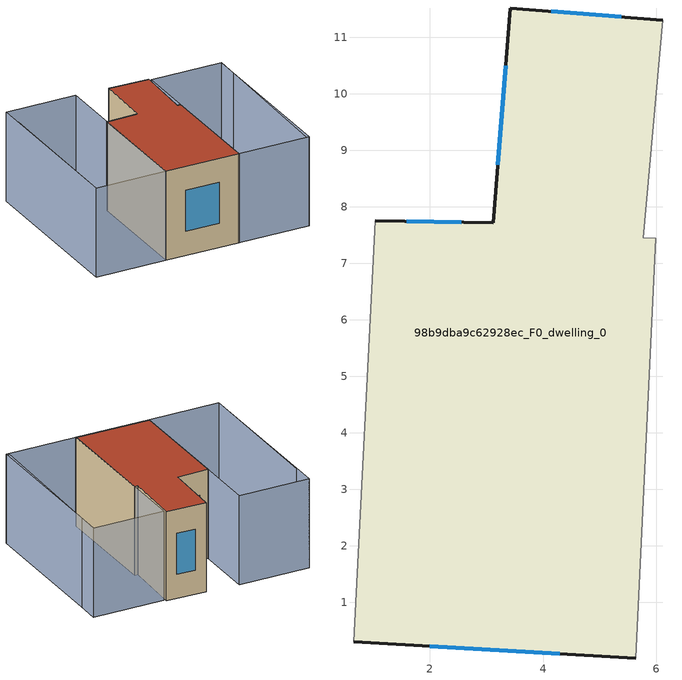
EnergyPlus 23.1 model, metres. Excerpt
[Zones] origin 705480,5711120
98b9dba9c62928ec_F0_dwelling_0
 floor ground (EU_floor_Construction): 5.64,0.01 5.99,7.45 5.78,7.45 6.11,11.3 3.42,11.52 3.12,7.72 1.03,7.76 0.66,0.3 z0
 wall outside (EU_wall_Construction): 5.64,0.01 0.66,0.3 / 1.03,7.76 3.12,7.72 3.42,11.52 6.11,11.3 z0:6
 wall adiabatic (EU_wall_Construction): 0.66,0.3 1.03,7.76 / 6.11,11.3 5.78,7.45 5.99,7.45 5.64,0.01 z0:6
 window (EU_Window_Construction): 4.3,0.09 2,0.23 / 1.59,7.75 2.56,7.73 / 3.2,8.74 3.34,10.49 / 4.15,11.46 5.39,11.36 z1.62:4.38
 roof outside (EU_roof_Construction): 6.11,11.3 5.78,7.45 5.99,7.45 5.64,0.01 0.66,0.3 1.03,7.76 3.12,7.72 3.42,11.52 z6
shading: 10.22,-0.2 10.98,10.88 / -3.55,10.44 -4.09,0.53 / 10.95,10.9 10.39,-0.23 / 10.39,-0.23 5.62,0.02 / 5.62,0.02 6.18,11.14 / 6.18,11.14 10.95,10.9 / 1.22,11.72 0.65,0.3 / 0.65,0.3 -4.09,0.53 / -4.09,0.53 -3.52,11.95 / -3.52,11.95 1.22,11.72 z0:6
[Building]
EU S2 Campaign: North Axis=0; Terrain=City; Solar Distribution=FullExterior
[Site:Location]
London: Latitude=51.5; Longitude=-0.5; Time Zone=0; Elevation=25
[SizingPeriod:WeatherFileDays]
AnnualSizingPeriod: Begin Month=1; Begin Day of Month=1; End Month=12; End Day of Month=31; Day of Week for Start Day=Monday; Use Weather File Daylight Saving Period=No; Use Weather File Rain and Snow Indicators=No
[MATERIAL]
EU_InternalMass_Material: Roughness=MediumRough; Thickness=0.1; Conductivity=1; Density=1800; Specific Heat=900; Thermal Absorptance=0.9; Solar Absorptance=0.7; Visible Absorptance=0.7
[MATERIAL:NOMASS] Roughness=MediumRough; Thermal Absorptance=0.9; Solar Absorptance=0.7; Visible Absorptance=0.7
Name | Thermal Resistance
EU_wall_NoMass | 0.555556
EU_roof_NoMass | 0.510204
EU_floor_NoMass | 1.68919
[WINDOWMATERIAL:SIMPLEGLAZINGSYSTEM]
EU_Window_SimpleGlazing: UFactor=3.96; Solar Heat Gain Coefficient=0.85; Visible Transmittance=0.85
[CONSTRUCTION]
EU_wall_Construction: EU_wall_NoMass
EU_roof_Construction: EU_roof_NoMass
EU_floor_Construction: EU_floor_NoMass
EU_InternalMass_Construction: EU_InternalMass_Material
EU_Window_Construction: EU_Window_SimpleGlazing
[ZONE]
98b9dba9c62928ec_F0_dwelling_0: Type=1; Multiplier=1; Ceiling Height=autocalculate; Volume=286.055; Floor Area=autocalculate; Part of Total Floor Area=Yes
[INTERNALMASS]
98b9dba9c62928ec_F0_dwelling_0_EU_InternalMass: Construction=EU_InternalMass_Construction; Zone or ZoneList=98b9dba9c62928ec_F0_dwelling_0; Surface Area=47.6758
[OTHEREQUIPMENT]
EU_Step8_InternalGain_98b9dba9c62928ec_F0_dwelling_0_f000: Fuel Type=Electricity; Zone or ZoneList or Space or SpaceList=98b9dba9c62928ec_F0_dwelling_0; Schedule=EU_Step8_GainSchedule_98b9dba9c62928ec_F0_dwelling_0_f000; Design Level Calculation Method=Watts/Area; Power per Zone Floor Area=1; Fraction Latent=0; Fraction Radiant=0; Fraction Lost=0; Carbon Dioxide Generation Rate=0; EndUse Subcategory=EU_Step8_InternalGains
[ZONEVENTILATION:DESIGNFLOWRATE]
EU_ConstantAir_98b9dba9c62928ec_F0_dwelling_0: Zone or ZoneList or Space or SpaceList=98b9dba9c62928ec_F0_dwelling_0; Schedule=EU_AlwaysOn; Design Flow Rate Calculation Method=AirChanges/Hour; Air Changes per Hour=0.48; Ventilation Type=Natural; Fan Pressure Rise=0; Fan Total Efficiency=1; Constant Term Coefficient=1; Temperature Term Coefficient=0; Velocity Term Coefficient=0; Velocity Squared Term Coefficient=0; Minimum Indoor Temperature=-100; Maximum Indoor Temperature=100; Delta Temperature=-100; Minimum Outdoor Temperature=-100; Maximum Outdoor Temperature=100; Maximum Wind Speed=40
[HVACTEMPLATE:THERMOSTAT]
EU_HeatOnly_98b9dba9c62928ec_F0_dwelling_0: Constant Heating Setpoint=20; Constant Cooling Setpoint=50
[HVACTEMPLATE:ZONE:IDEALLOADSAIRSYSTEM]
98b9dba9c62928ec_F0_dwelling_0: Template Thermostat=EU_HeatOnly_98b9dba9c62928ec_F0_dwelling_0; System Availability Schedule=EU_AlwaysOn; Maximum Heating Supply Air Temperature=50; Minimum Cooling Supply Air Temperature=13; Maximum Heating Supply Air Humidity Ratio=0.0156; Minimum Cooling Supply Air Humidity Ratio=0.0077; Heating Limit=NoLimit; Cooling Limit=NoLimit; Heating Availability Schedule=EU_AlwaysOn; Cooling Availability Schedule=EU_CoolingOff; Dehumidification Control Type=ConstantSensibleHeatRatio; Cooling Sensible Heat Ratio=0.7; Dehumidification Setpoint=60; Humidification Control Type=None; Humidification Setpoint=30; Outdoor Air Method=None; Outdoor Air Flow Rate per Person=0.00944; Outdoor Air Flow Rate per Zone Floor Area=0; Outdoor Air Flow Rate per Zone=0; Demand Controlled Ventilation Type=None; Outdoor Air Economizer Type=NoEconomizer; Heat Recovery Type=None; Sensible Heat Recovery Effectiveness=0.7; Latent Heat Recovery Effectiveness=0.65
[SIZING:ZONE]
98b9dba9c62928ec_F0_dwelling_0: Zone Cooling Design Supply Air Temperature Input Method=SupplyAirTemperature; Zone Cooling Design Supply Air Temperature=13; Zone Heating Design Supply Air Temperature Input Method=SupplyAirTemperature; Zone Heating Design Supply Air Temperature=50; Zone Cooling Design Supply Air Humidity Ratio=0.008; Zone Heating Design Supply Air Humidity Ratio=0.008; Cooling Design Air Flow Method=DesignDay; Cooling Design Air Flow Rate=0; Cooling Minimum Air Flow per Zone Floor Area=0.000762; Cooling Minimum Air Flow=0; Cooling Minimum Air Flow Fraction=0.2; Heating Design Air Flow Method=DesignDay; Heating Design Air Flow Rate=0; Heating Maximum Air Flow per Zone Floor Area=0.002032; Heating Maximum Air Flow=0.141576; Heating Maximum Air Flow Fraction=0.3; Account for Dedicated Outdoor Air System=No; Dedicated Outdoor Air System Control Strategy=NeutralSupplyAir; Dedicated Outdoor Air Low Setpoint Temperature for Design=autosize; Dedicated Outdoor Air High Setpoint Temperature for Design=autosize; Zone Load Sizing Method=Sensible Load Only No Latent Load; Zone Latent Cooling Design Supply Air Humidity Ratio Input Method=HumidityRatioDifference; Zone Cooling Design Supply Air Humidity Ratio Difference=0.005; Zone Latent Heating Design Supply Air Humidity Ratio Input Method=HumidityRatioDifference; Zone Humidification Design Supply Air Humidity Ratio Difference=0.005
[SCHEDULE:CONSTANT]
Name | Hourly Value
EU_AlwaysOn | 1
EU_CoolingOff | 0
[SCHEDULE:FILE]
EU_Step8_GainSchedule_98b9dba9c62928ec_F0_dwelling_0_f000: File=../../schedules/98b9dba9c62928ec/98b9dba9c62928ec_F0_dwelling_0_f000_gain.csv; Column Number=1; Rows to Skip at Top=0; Number of Hours of Data=8760; Column Separator=Comma; Interpolate to Timestep=No; Minutes per Item=60; Adjust Schedule for Daylight Savings=Yes
